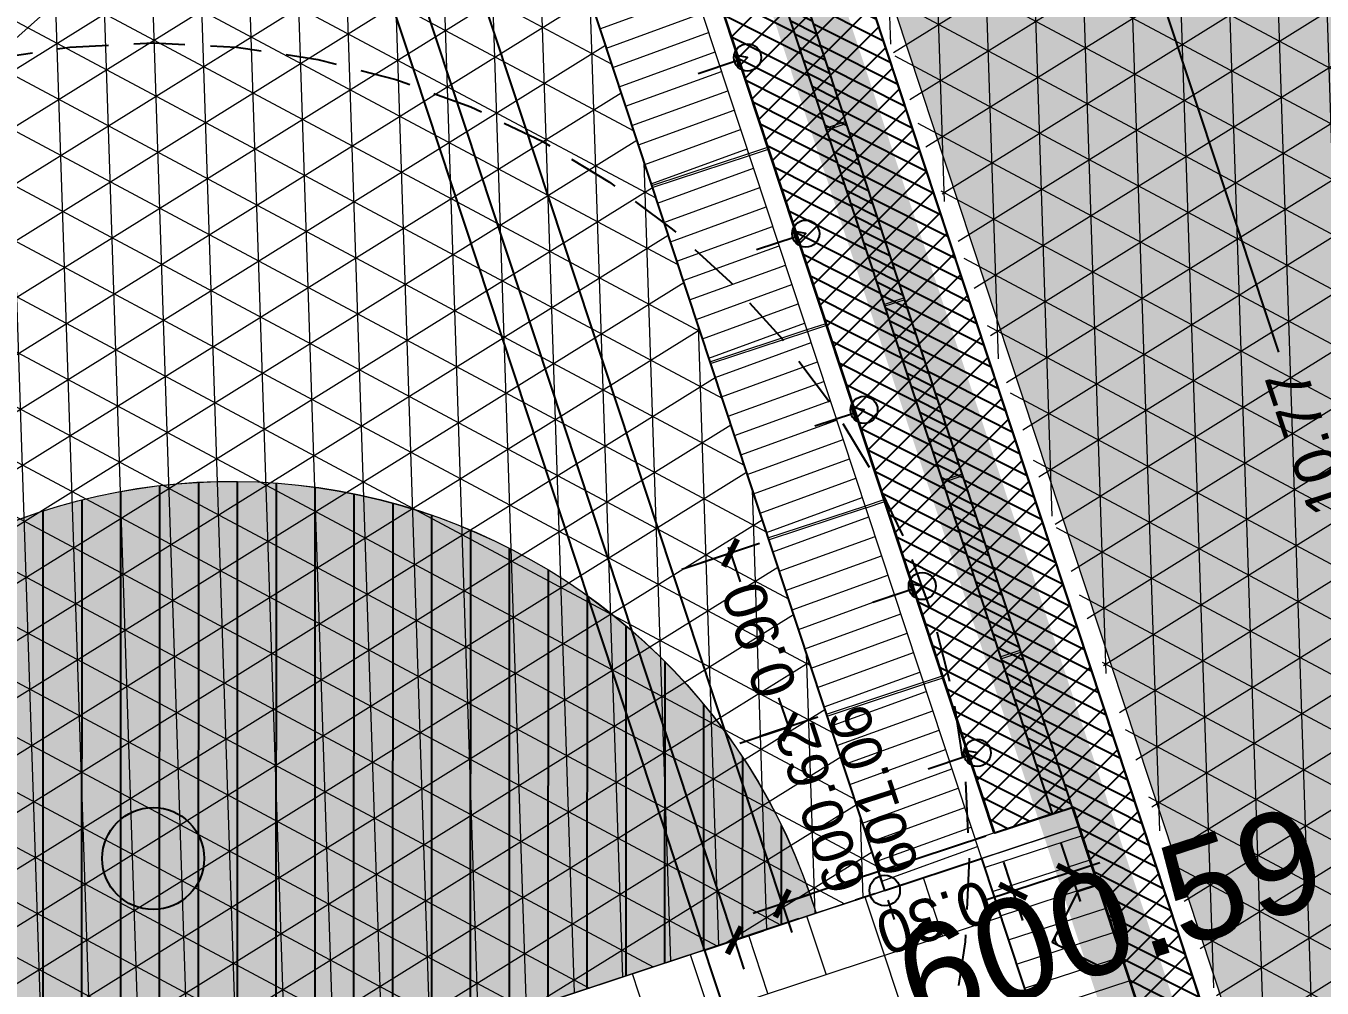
# Model space of a CAD drawing. Header units: metres. Extents: x 678805 to 1359287, y 2747329 to 5497370.
# Drawn here: x 679742.04 to 679748.39, y 2748619.29 to 2748624.01 of the extents above; entities that cross this region are included whole.
import ezdxf
from ezdxf.enums import TextEntityAlignment as Align

# ---------------------------------------------------------------- set-up
doc = ezdxf.new("R2010")
doc.units = ezdxf.units.M
for name, pattern in [('XREF_MON_BUILDINGS$0$DASHEDX2', [1.5, 1, -0.5]), ('XREF_MON_SFT_TREES$0$HIDDEN', [0.375, 0.25, -0.125]), ('XREF_MON_WATERFEATURE$0$DASHEDX2', [1.5, 1, -0.5])]:
    doc.linetypes.add(name, pattern=pattern)
for name, color, linetype in [('00_XREF_MON_HSC_PAVEMENT', 7, 'Continuous'), ('00_XREF_TWQ_BUILDINGS', 7, 'Continuous'), ('00_XREF_TWQ_SFT_TREES', 7, 'Continuous'), ('XREF_MON_BUILDINGS$0$02-L-05 Stair_Levels', 81, 'Continuous'), ('XREF_MON_BUILDINGS$0$COTAUX', 7, 'Continuous'), ('XREF_MON_GENERAL_LAYOUT$0$02-L-Edge Line', 4, 'Continuous'), ('XREF_MON_GENERAL_LAYOUT$0$02-L-Edge Line Stair +10cm', 6, 'Continuous'), ('XREF_MON_HSC_PAVEMENT$0$02-L-Waterfeatures 01', 151, 'Continuous'), ('XREF_MON_HSC_PAVEMENT$0$03-TR-Tree Pit_Green', 74, 'Continuous'), ('XREF_MON_SFT_TREES$0$SL_TREE_CANOPY', 251, 'XREF_MON_SFT_TREES$0$HIDDEN'), ('XREF_MON_SFT_TREES$0$SL_TREE_TRUNK', 251, 'Continuous'), ('XREF_MON_WATERFEATURE$0$00_WF_Return', 150, 'Continuous'), ('XREF_MON_WATERFEATURE$0$00_WF_Supply', 170, 'Continuous'), ('XREF_MON_WATERFEATURE$0$02-L-Waterfeatures 02', 152, 'Continuous'), ('XREF_MON_WATERFEATURE$0$COTAUX', 7, 'Continuous')]:
    doc.layers.add(name, color=color, linetype=linetype)
for name, color, linetype, true_color in [('02-L-Waterfeatures 01', 7, 'Continuous', 0x4da6ff), ('XREF_MON_HSC_PAVEMENT$0$03-TR-Tree Pit_White', 7, 'Continuous', 0xfcfcfc), ('XREF_MON_SFT_TREES$0$SL_TREE_PROSOPIS_CINERARIA', 7, 'Continuous', 0x5f7f00), ('XREF_MON_WATERFEATURE$0$01-TX-Cotes_1-100', 7, 'Continuous', 0x3f5f7f), ('XREF_MON_WATERFEATURE$0$01-TX-Dimensions_1-100', 7, 'Continuous', 0x3f5f7f), ('XREF_MON_WATERFEATURE$0$02-L-Waterfeatures 01', 7, 'Continuous', 0x4da6ff)]:
    doc.layers.add(name, color=color, linetype=linetype, true_color=true_color)
for name, color, linetype, lineweight in [('XREF_MON_BUILDINGS$0$02-L-02 Retaining walls', 4, 'Continuous', 5), ('XREF_MON_BUILDINGS$0$02-L-02 Retaining walls_levels', 21, 'Continuous', 5), ('XREF_MON_GENERAL_LAYOUT$0$02-L-Level Curves 0.25-0.75m', 33, 'Continuous', 5), ('XREF_MON_GENERAL_LAYOUT$0$02-L-Level Curves 1m', 37, 'Continuous', 5), ('XREF_MON_GENERAL_LAYOUT$0$02-L-Material Change', 251, 'Continuous', 5), ('XREF_MON_GENERAL_LAYOUT$0$04-BK-Tree Pit', 6, 'Continuous', 5), ('XREF_MON_HSC_PAVEMENT$0$02-L-B-Flat Bar', 251, 'Continuous', 5), ('XREF_MON_HSC_PAVEMENT$0$04-BK-Tree Pit', 6, 'Continuous', 5)]:
    doc.layers.add(name, color=color, linetype=linetype, lineweight=lineweight)
for name, color, linetype, lineweight, true_color in [('XREF_MON_HSC_PAVEMENT$0$02-L-Joints-Paviment_07_Precast Concrete Blocks 60X40', 7, 'Continuous', 5, 0x999999), ('XREF_MON_HSC_PAVEMENT$0$03-TR-Pavement_05_Precast irregular Concrete Blocks_Open Joint', 7, 'Continuous', 5, 0x82ae7e), ('XREF_MON_HSC_PAVEMENT$0$03-TR-Pavement_07_Precast Concrete Blocks 60X40', 7, 'Continuous', 5, 0x999999), ('XREF_MON_HSC_PAVEMENT$0$03-TR-Pavement_07_Precast irregular Concrete Blocks', 7, 'Continuous', 5, 0xb3b3b3), ('XREF_MON_HSC_PAVEMENT$0$03-TR-Pavement_08_Natural Stone Bleachers', 7, 'Continuous', 5, 0x969696), ('XREF_MON_WATERFEATURE$0$02-L-projecció 2', 7, 'Continuous', 5, 0x636363)]:
    doc.layers.add(name, color=color, linetype=linetype, lineweight=lineweight, true_color=true_color)
doc.layers.get('XREF_MON_SFT_TREES$0$SL_TREE_PROSOPIS_CINERARIA').off()
doc.styles.add('XREF_MON_BUILDINGS$0$E200', font='verdana.ttf', dxfattribs={"height": 0.4})
doc.styles.add('XREF_MON_BUILDINGS$0$Standard', font='arial.ttf')
doc.styles.add('XREF_MON_GENERAL_LAYOUT$0$Standard', font='arial.ttf')
doc.styles.add('XREF_MON_WATERFEATURE$0$Standard', font='arial.ttf')
doc.dimstyles.new('XREF_MON_BUILDINGS$0$E200', dxfattribs={"dimscale": 0.03, "dimtxt": 12, "dimasz": 1, "dimexe": 0.1, "dimexo": 1, "dimgap": 4, "dimtad": 1, "dimzin": 0, "dimdsep": 46, "dimtxsty": 'XREF_MON_BUILDINGS$0$E200', "dimblk1": 'XREF_MON_BUILDINGS$0$LINCOT200', "dimblk2": 'XREF_MON_BUILDINGS$0$LINCOT200', "dimsah": 1, "dimcen": 0.1, "dimdle": 0.1, "dimse1": 1, "dimse2": 1, "dimclrt": 256, "dimadec": 0, "dimazin": 0, "dimtfac": 0.015385, "dimtofl": 0, "dimtmove": 0, "dimatfit": 3, "dimldrblk": 'XREF_MON_BUILDINGS$0$LINCOT200', "dimfxl": 1, "dimtolj": 1, "dimtzin": 0, "dimarcsym": 0})
doc.dimstyles.new('XREF_MON_WATERFEATURE$0$E100', dxfattribs={"dimscale": 0.03, "dimtxt": 7, "dimasz": 0.5, "dimexe": 0.1, "dimexo": 15, "dimgap": 4, "dimtad": 1, "dimzin": 0, "dimdsep": 46, "dimtxsty": 'XREF_MON_WATERFEATURE$0$Standard', "dimblk1": 'XREF_MON_WATERFEATURE$0$LINCOT200', "dimblk2": 'XREF_MON_WATERFEATURE$0$LINCOT200', "dimsah": 1, "dimcen": 0.1, "dimdle": 0.1, "dimclrt": 256, "dimadec": 0, "dimazin": 0, "dimtfac": 0.015385, "dimtofl": 0, "dimtmove": 0, "dimatfit": 3, "dimldrblk": 'XREF_MON_WATERFEATURE$0$LINCOT200', "dimfxl": 1, "dimtolj": 1, "dimtzin": 0, "dimarcsym": 0})
pattern_1 = [(153.27658, (679714.18947, 2748614.033265), (-0.03569367, -0.07089677), [])]

# ---------------------------------------------------------------- blocks, each defined once
blk = doc.blocks.new('XREF_MON_BUILDINGS$0$Cotes Altimetriques')
at = {"linetype": 'XREF_MON_BUILDINGS$0$DASHEDX2', "ltscale": 0.5}
for points in [[(0, -1.5), (0, 1.5)], [(1.5, 0), (-1.5, 0)]]:
    blk.add_lwpolyline(points, dxfattribs=at)
blk.add_circle((0, 0), 0.75)
at = {"ltscale": 0.3, "style": 'XREF_MON_BUILDINGS$0$Standard'}
blk.add_attdef('COTES', text='', height=2, dxfattribs=at).set_placement((0, 3.5), align=Align.MIDDLE)
blk = doc.blocks.new('XREF_MON_BUILDINGS$0$LINCOT200')
for p, q in [((0, -10), (0, 10)), ((0, 0), (10, 0))]:
    blk.add_line(p, q)
at = {"const_width": 1.88}
blk.add_lwpolyline([(3.54, -3.54), (-3.54, 3.54)], dxfattribs=at)
at = {"layer": 'XREF_MON_BUILDINGS$0$COTAUX'}
blk.add_line((0, 0), (-1.25, 0), dxfattribs=at)
blk = doc.blocks.new('*D233')
at = {"layer": 'DEFPOINTS', "color": 0, "transparency": 16777216}
for p in [(679740.5478, 2748640.2149), (679747.6224, 2748618.7983), (679745.7897, 2748618.193)]:
    blk.add_point(p, dxfattribs=at)
at = {"layer": 'XREF_MON_BUILDINGS$0$02-L-02 Retaining walls_levels', "color": 0, "lineweight": -2, "transparency": 16777216}
blk.add_line((679738.7246, 2748639.5811), (679745.7803, 2748618.2215), dxfattribs=at)
at = {"layer": 'XREF_MON_BUILDINGS$0$02-L-02 Retaining walls_levels', "color": 0, "lineweight": -2, "transparency": 16777216, "xscale": 0.03, "yscale": 0.03, "zscale": 0.03}
for p, rotation in [((679738.7152, 2748639.6096), 108.2799329005719), ((679745.7897, 2748618.193), 288.279932900572)]:
    blk.add_blockref('XREF_MON_BUILDINGS$0$LINCOT200', p, dxfattribs=dict(at, rotation=rotation))
at = {"layer": 'XREF_MON_BUILDINGS$0$02-L-02 Retaining walls_levels', "transparency": 16777216, "insert": (679742.5642, 2748629.0043), "char_height": 0.4, "attachment_point": 5, "rotation": 288.27993, "style": 'XREF_MON_BUILDINGS$0$E200'}
blk.add_mtext('\\A1;22.55', dxfattribs=at)
blk = doc.blocks.new('XREF_MON_SFT_TREES$0$Prosopis_cineraria')
at = {"layer": 'XREF_MON_SFT_TREES$0$SL_TREE_TRUNK'}
h = blk.add_hatch(color=256, dxfattribs=at)
h.dxf.hatch_style = 1
edge = h.paths.add_edge_path()
edge.add_arc((0, 0), 0.25, 0, 360)
at = {"layer": 'XREF_MON_SFT_TREES$0$SL_TREE_CANOPY', "linetype": 'XREF_MON_SFT_TREES$0$HIDDEN'}
blk.add_circle((0, 0), 4, dxfattribs=at)
at = {"layer": 'XREF_MON_SFT_TREES$0$SL_TREE_TRUNK'}
blk.add_circle((0, 0), 0.25, dxfattribs=at)
blk = doc.blocks.new('XREF_MON_SFT_TREES')
at = {"layer": 'XREF_MON_SFT_TREES$0$SL_TREE_PROSOPIS_CINERARIA', "rotation": 25.44812939262281}
blk.add_blockref('XREF_MON_SFT_TREES$0$Prosopis_cineraria', (679742.664, 2748619.9238), dxfattribs=at)
blk = doc.blocks.new('XREF_MON_HSC_PAVEMENT$0$Tree Pit 4m CUT_')
at = {"layer": 'XREF_MON_HSC_PAVEMENT$0$03-TR-Tree Pit_Green'}
h = blk.add_hatch(dxfattribs=at)
h.set_pattern_fill('ANSI31', color=256, scale=0.04, angle=-135)
h.set_pattern_definition([(270, (679710.07951, 2748613.50847), (0.127, 2e-17), [])])
edge = h.paths.add_edge_path()
edge.add_line((1.8987, 0.6271), (-1.8987, -0.6271))
edge.add_arc((0.0128, -0.0386), 2, 197.1122, 379.4418)
at = {"layer": 'XREF_MON_HSC_PAVEMENT$0$03-TR-Tree Pit_White'}
h = blk.add_hatch(color=256, dxfattribs=at)
h.dxf.hatch_style = 1
edge = h.paths.add_edge_path()
edge.add_line((1.8987, 0.6271), (-1.8987, -0.6271))
edge.add_arc((0.0128, -0.0386), 2, 197.1122, 379.4418)
blk.add_lwpolyline([(-1.8987, -0.6271), (1.8987, 0.6271, -1.02054)], format="xyb", close=True)
blk = doc.blocks.new('*U500')
at = {"layer": 'XREF_MON_HSC_PAVEMENT$0$02-L-Joints-Paviment_07_Precast Concrete Blocks 60X40'}
blk.add_lwpolyline([(0, 0), (0.0005, -0.6)], dxfattribs=at)
blk = doc.blocks.new('*U501')
at = {"layer": 'XREF_MON_HSC_PAVEMENT$0$02-L-Joints-Paviment_07_Precast Concrete Blocks 60X40', "color": 0, "linetype": 'ByBlock', "lineweight": -2, "transparency": 16777216, "rotation": 198.2785745194969}
for p in [(679747.0069, 2748619.069), (679746.4365, 2748618.8806)]:
    blk.add_blockref('*U500', p, dxfattribs=at)
blk = doc.blocks.new('*U502')
at = {"layer": 'XREF_MON_HSC_PAVEMENT$0$02-L-Joints-Paviment_07_Precast Concrete Blocks 60X40'}
blk.add_lwpolyline([(0.0005, -0.6), (0.0005, -0.9)], dxfattribs=at)
blk = doc.blocks.new('*U503')
at = {"layer": 'XREF_MON_HSC_PAVEMENT$0$02-L-Joints-Paviment_07_Precast Concrete Blocks 60X40', "color": 0, "linetype": 'ByBlock', "lineweight": -2, "transparency": 16777216, "rotation": 198.2785745194969}
for p in [(679747.0069, 2748619.069), (679746.7216, 2748618.9748), (679746.4364, 2748618.8806), (679746.1512, 2748618.7864), (679745.8659, 2748618.6922), (679745.5807, 2748618.5979), (679745.2954, 2748618.5037)]:
    blk.add_blockref('*U502', p, dxfattribs=at)
blk = doc.blocks.new('XREF_MON_HSC_PAVEMENT')
at = {"layer": 'XREF_MON_HSC_PAVEMENT$0$02-L-Waterfeatures 01'}
h = blk.add_hatch(dxfattribs=at)
h.set_pattern_fill('ANSI31', color=256, scale=0.03)
h.set_pattern_definition([(45, (0, 0), (-0.067351920908, 0.067351920908), [])])
h.paths.add_polyline_path([(679746.7887, 2748620.048), (679747.1727, 2748620.1748), (679748.438, 2748616.3296), (679748.7228, 2748616.4236), (679741.6168, 2748637.9352), (679741.237, 2748637.8097), (679740.9525, 2748637.7158)])
at = {"layer": 'XREF_MON_HSC_PAVEMENT$0$03-TR-Pavement_05_Precast irregular Concrete Blocks_Open Joint'}
h = blk.add_hatch(dxfattribs=at)
h.set_pattern_fill('SWAMP', color=256, scale=0.01)
h.set_pattern_definition([(0, (0, 0), (0.127, 0.219970452362), [0.03175, -0.22225]), (90, (0.01588, 0), (-0.127, 0.219970452362), [0.015875, -0.424065904724]), (90, (0.01984, 0), (-0.127, 0.219970452362), [0.0127, -0.427240904724]), (90, (0.0119, 0), (-0.127, 0.219970452362), [0.0127, -0.427240904724]), (60, (0.02381, 0), (-0.126999999827, 0.219970452462), [0.01016, -0.24384]), (120, (0.00794, 0), (-0.253999999827, 1e-10), [0.01016, -0.24384])])
edge = h.paths.add_edge_path()
edge.add_line((679748.4252, 2748617.6432), (679753.8461, 2748619.433))
edge.add_line((679753.8461, 2748619.433), (679740.8972, 2748640.4324))
edge.add_line((679740.8972, 2748640.4324), (679748.4252, 2748617.6432))
edge.add_line((679748.4252, 2748617.6432), (679753.8461, 2748619.433))
at = {"layer": 'XREF_MON_HSC_PAVEMENT$0$03-TR-Pavement_07_Precast Concrete Blocks 60X40'}
h = blk.add_hatch(dxfattribs=at)
h.set_pattern_fill('ANSI31', color=256, scale=0.0315, angle=335)
h.set_pattern_definition([(20, (-15.58567, -5.14957), (-0.0342062895844, 0.0939810082364), [])])
h.paths.add_polyline_path([(679739.5775, 2748639.9643), (679740.451, 2748640.5081), (679741.3324, 2748637.8412), (679740.8574, 2748637.6843), (679746.7242, 2748619.9235), (679746.2498, 2748619.7668)])
at = {"layer": 'XREF_MON_HSC_PAVEMENT$0$03-TR-Pavement_07_Precast irregular Concrete Blocks', "linetype": 'Continuous'}
h = blk.add_hatch(dxfattribs=at)
h.set_pattern_fill('NET3', color=256, scale=0.075, angle=91.9)
h.set_pattern_definition([(91.9, (0, 0), (-0.237994082671, -0.007895076854), []), (151.9, (0, 0), (-0.112159704215, -0.21005645997), []), (211.9, (0, 0), (0.125834378456, -0.202161383117), [])])
h.paths.add_polyline_path([(679756.3185, 2748633.486), (679750.4338, 2748629.8233), (679745.3431, 2748626.6548), (679748.4252, 2748617.6432), (679762.6826, 2748622.3504), (679755.1841, 2748645.0511), (679755.1631, 2748645.1139), (679755.6873, 2748645.4401), (679756.0367, 2748645.6576), (679758.2689, 2748647.047), (679752.0883, 2748656.977), (679747.8643, 2748659.0927)])
h = blk.add_hatch(dxfattribs=at)
h.set_pattern_fill('NET3', color=256, scale=0.075, angle=91.9)
h.set_pattern_definition([(91.9, (679740.45094, 2748640.508), (-0.237994, -0.007895), []), (151.9, (679740.45094, 2748640.508), (-0.1121597, -0.2100565), []), (211.9, (679740.45094, 2748640.508), (0.1258344, -0.2021614), [])])
h.paths.add_polyline_path([(679736.5033, 2748651.8271), (679732.2724, 2748653.9449), (679740.7264, 2748628.339), (679734.839, 2748624.6793), (679729.8386, 2748621.5615), (679731.987, 2748615.0577), (679746.2501, 2748619.7669), (679739.5775, 2748639.9643), (679740.1016, 2748640.2906), (679740.4509, 2748640.508), (679742.6831, 2748641.8973), (679742.8417, 2748641.6427), (679742.8417, 2748641.6427)])
at = {"layer": 'XREF_MON_HSC_PAVEMENT$0$03-TR-Pavement_08_Natural Stone Bleachers', "ltscale": 0.3}
h = blk.add_hatch(dxfattribs=at)
h.set_pattern_fill('ANSI31', color=256, scale=0.0393, angle=153)
h.set_pattern_definition([(198, (0, 0), (0.0385583680156, -0.118670454462), [])])
h.paths.add_polyline_path([(679699.013, 2748608.9055), (679702.399, 2748598.6491), (679764.7655, 2748619.2471), (679763.6358, 2748622.6653), (679763.1574, 2748622.5073), (679763.4397, 2748621.6526), (679748.6126, 2748616.7573), (679748.7228, 2748616.4236), (679748.4379, 2748616.3296), (679747.2034, 2748620.0817), (679746.7242, 2748619.9235), (679747.008, 2748619.0643), (679732.1804, 2748614.1718), (679732.3135, 2748613.7423), (679732.0272, 2748613.6478), (679730.757, 2748617.4975), (679730.286, 2748617.3379), (679730.5682, 2748616.4833), (679715.7333, 2748611.5856), (679715.8756, 2748611.1569), (679715.5893, 2748611.0624), (679714.3203, 2748614.9084), (679713.8477, 2748614.7524), (679714.128, 2748613.8971)])
at = {"layer": 'XREF_MON_HSC_PAVEMENT$0$02-L-B-Flat Bar'}
blk.add_lwpolyline([(679747.1989, 2748620.0802), (679731.8922, 2748615.0264)], dxfattribs=at)
at = {"layer": 'XREF_MON_HSC_PAVEMENT$0$02-L-Waterfeatures 01'}
blk.add_lwpolyline([(679741.237, 2748637.8097), (679741.6168, 2748637.9352), (679748.7228, 2748616.4236), (679748.438, 2748616.3296), (679747.1727, 2748620.1748), (679746.7887, 2748620.048), (679740.9525, 2748637.7158), (679741.237, 2748637.8097)], dxfattribs=at)
at = {"layer": 'XREF_MON_HSC_PAVEMENT$0$02-L-Joints-Paviment_07_Precast Concrete Blocks 60X40'}
for name in ['*U503', '*U501']:
    blk.add_blockref(name, (0, 0), dxfattribs=at)
at = {"layer": 'XREF_MON_HSC_PAVEMENT$0$04-BK-Tree Pit', "xscale": 1.5, "yscale": 1.5, "zscale": 1.5, "rotation": 180}
blk.add_blockref('XREF_MON_HSC_PAVEMENT$0$Tree Pit 4m CUT_', (679743.0654, 2748618.7155), dxfattribs=at)
blk = doc.blocks.new('XREF_MON_GENERAL_LAYOUT$0$Tree Pit 4m CUT_')
blk.add_lwpolyline([(-1.8987, -0.6271), (1.8987, 0.6271, -1.02054)], format="xyb", close=True)
blk = doc.blocks.new('XREF_MON_GENERAL_LAYOUT')
at = {"layer": 'XREF_MON_GENERAL_LAYOUT$0$02-L-Edge Line', "ltscale": 0.3}
for points in [[(679740.451, 2748640.5081), (679748.4692, 2748616.2346)], [(679746.7242, 2748619.9235), (679747.9945, 2748616.0778)]]:
    blk.add_lwpolyline(points, dxfattribs=at)
at = {"layer": 'XREF_MON_GENERAL_LAYOUT$0$02-L-Edge Line Stair +10cm'}
for points in [[(679740.8099, 2748640.3781), (679748.7541, 2748616.3287)], [(679739.5775, 2748639.9643), (679746.2492, 2748619.7667)], [(679747.0726, 2748620.1439), (679741.237, 2748637.8097)], [(679740.9518, 2748637.7155), (679746.7845, 2748620.0487)], [(679746.7875, 2748620.0497), (679747.0726, 2748620.1439)], [(679746.2492, 2748619.7667), (679746.7242, 2748619.9235)]]:
    blk.add_lwpolyline(points, dxfattribs=at)
at = {"layer": 'XREF_MON_GENERAL_LAYOUT$0$02-L-Level Curves 0.25-0.75m', "ltscale": 0.3}
blk.add_lwpolyline([(679691.524, 2748679.8665), (679733.0002, 2748677.5087), (679732.6101, 2748667.5501), (679736.1657, 2748664.9533), (679733.2392, 2748662.3484), (679736.6851, 2748651.9129), (679744.8854, 2748638.7377), (679741.7453, 2748636.5898), (679747.199, 2748620.0802), (679746.2494, 2748619.7667), (679744.2148, 2748625.9258), (679731.6629, 2748614.7533)], dxfattribs=at)
at = {"layer": 'XREF_MON_GENERAL_LAYOUT$0$02-L-Level Curves 1m', "ltscale": 0.3}
blk.add_lwpolyline([(679670.4361, 2748677.7141), (679675.8669, 2748679.0434), (679728.941, 2748676.1684), (679728.5407, 2748666.207), (679733.52, 2748661.4979), (679736.6851, 2748651.9129), (679743.2341, 2748641.3908), (679740.7261, 2748639.6752), (679747.199, 2748620.0802), (679746.2494, 2748619.7667), (679740.4935, 2748637.1913), (679731.8439, 2748629.4923), (679733.97, 2748626.0764), (679729.037, 2748622.7068)], dxfattribs=at)
at = {"layer": 'XREF_MON_GENERAL_LAYOUT$0$02-L-Material Change', "ltscale": 0.3}
for points in [[(679740.8972, 2748640.4324), (679748.8491, 2748616.3601)], [(679740.0142, 2748640.2362), (679746.7242, 2748619.9235)], [(679747.0726, 2748620.1439), (679747.1673, 2748620.1752)], [(679746.7242, 2748619.9235), (679747.1989, 2748620.0802)], [(679746.7875, 2748620.0497), (679746.6928, 2748620.0184)], [(679731.8922, 2748615.0264), (679746.2494, 2748619.7667)], [(679731.9863, 2748614.7415), (679746.8183, 2748619.6386)]]:
    blk.add_lwpolyline(points, dxfattribs=at)
at = {"layer": 'XREF_MON_GENERAL_LAYOUT$0$04-BK-Tree Pit', "xscale": 1.499819655897476, "yscale": 1.499819655897476, "zscale": 1.499819655897476, "rotation": 180}
blk.add_blockref('XREF_MON_GENERAL_LAYOUT$0$Tree Pit 4m CUT_', (679743.0654, 2748618.7155), dxfattribs=at)
at = {"style": 'XREF_MON_GENERAL_LAYOUT$0$Standard'}
for tag, rotation, p in [('604,00', 330.26429, (679905.7703, 2748776.5578)), ('603,00', 330.26429, (679901.8609, 2748753.4772)), ('600,00', 133.82598, (679944.5968, 2748745.1526)), ('602,00', 330.26429, (679883.3192, 2748738.7269)), ('601,00', 117.89057, (679920.972, 2748732.8701)), ('601,00', 330.26429, (679864.7775, 2748723.9765)), ('600,00', 40.88332, (679777.4054, 2748705.4436, 1.17)), ('602,00', 330.26429, (679941.2749, 2748705.483)), ('601,00', 40.88332, (679701.7984, 2748703.8886, 1.17)), ('598,00', 62.09101, (679810.2666, 2748702.6187)), ('600,00', 330.26429, (679877.7815, 2748691.1312)), ('600,00', 19.55109, (679920.4438, 2748685.4955)), ('601,00', 330.26429, (679934.8129, 2748683.8036)), ('599,00', 330.26429, (679854.5671, 2748679.0611)), ('600,00', 88.39282, (679743.9135, 2748675.5716)), ('599,00', 20.60862, (679924.2599, 2748675.2164)), ('601,00', 88.39282, (679728.0346, 2748671.3178, -2)), ('602,00', 88.39282, (679711.8258, 2748665.9661, -1)), ('603,00', 88.39282, (679695.6151, 2748660.611)), ('599,00', 40.88332, (679788.8073, 2748655.8292, 1.17)), ('601,00', 40.88332, (679627.6123, 2748644.6026, 1.17)), ('603,00', 41.70581, (679702.4989, 2748628.4844, 1.17)), ('600,00', 40.88332, (679645.925, 2748597.9261, 1.17)), ('599,00', 34.22768, (679673.5744, 2748555.136, 5.34))]:
    blk.add_attdef(tag, text='', height=1, rotation=rotation, dxfattribs=at).set_placement(p, align=Align.MIDDLE)
at = {"ltscale": 0.3, "style": 'XREF_MON_GENERAL_LAYOUT$0$Standard'}
for tag, rotation, p in [('603,50', 330.26429, (679911.5006, 2748760.5702)), ('602,50', 330.26429, (679892.8647, 2748745.8464)), ('600,50', 133.82598, (679933.0483, 2748738.7294)), ('601,50', 330.26429, (679873.5807, 2748731.6715)), ('601,50', 101.28567, (679909.522, 2748726.9453)), ('602,50', 330.26429, (679948.6249, 2748713.8598)), ('600,50', 39.60595, (679743.2426, 2748706.9713)), ('600,50', 330.26429, (679880.266, 2748702.726)), ('600,50', 17.35374, (679917.6151, 2748690.5539)), ('599,50', 330.26429, (679867.1975, 2748684.7162)), ('599,50', 18.89439, (679921.7104, 2748680.5784)), ('599,50', 39.60595, (679778.9915, 2748677.2412)), ('600,50', 88.39282, (679735.9249, 2748673.5861)), ('601,50', 88.39282, (679719.9063, 2748668.581)), ('602,50', 88.39282, (679703.4738, 2748663.4518)), ('598,50', 330.26429, (679861.7651, 2748662.3968)), ('601,50', 39.60595, (679610.5133, 2748662.0612)), ('600,00', 41.70581, (679752.3076, 2748637.6854)), ('601,00', 41.70581, (679736.0441, 2748634.5376)), ('599,00', 35.08346, (679763.0433, 2748634.415, 1.17)), ('602,00', 41.70581, (679720.1743, 2748633.0959, 1.17)), ('600,00', 35.08346, (679747.0628, 2748629.9031, 1.17)), ('601,00', 35.08346, (679731.2456, 2748625.2389, 1.17)), ('600,50', 39.60595, (679636.9197, 2748621.3387)), ('602,00', 35.08346, (679715.3998, 2748620.6394, 1.17)), ('599,50', 28.7604, (679659.4816, 2748574.3233))]:
    blk.add_attdef(tag, text='', height=1, rotation=rotation, dxfattribs=at).set_placement(p, align=Align.MIDDLE)
blk = doc.blocks.new('*U600')
at = {"linetype": 'XREF_MON_WATERFEATURE$0$DASHEDX2', "ltscale": 0.5}
for points in [[(0, -1.5), (0, 1.5)], [(1.5, 0), (-1.5, 0)]]:
    blk.add_lwpolyline(points, dxfattribs=at)
blk.add_circle((0, 0), 0.75)
at = {"ltscale": 0.3, "style": 'XREF_MON_WATERFEATURE$0$Standard'}
blk.add_attdef('COTES', text='', height=2, dxfattribs=at).set_placement((4.812, 1.751), align=Align.MIDDLE)
blk = doc.blocks.new('*U601')
at = {"linetype": 'XREF_MON_WATERFEATURE$0$DASHEDX2', "ltscale": 0.5}
for points in [[(0, -1.5), (0, 1.5)], [(1.5, 0), (-1.5, 0)]]:
    blk.add_lwpolyline(points, dxfattribs=at)
blk.add_circle((0, 0), 0.75)
at = {"ltscale": 0.3, "style": 'XREF_MON_WATERFEATURE$0$Standard'}
blk.add_attdef('COTES', text='', height=2, dxfattribs=at).set_placement((4.822, -0.999), align=Align.MIDDLE)
blk = doc.blocks.new('XREF_MON_WATERFEATURE$0$LINCOT200')
for p, q in [((0, -10), (0, 10)), ((0, 0), (10, 0))]:
    blk.add_line(p, q)
at = {"const_width": 1.88}
blk.add_lwpolyline([(3.54, -3.54), (-3.54, 3.54)], dxfattribs=at)
at = {"layer": 'XREF_MON_WATERFEATURE$0$COTAUX'}
blk.add_line((0, 0), (-1.25, 0), dxfattribs=at)
blk = doc.blocks.new('*D781')
at = {"layer": 'DEFPOINTS', "color": 0, "transparency": 16777216}
for p in [(679745.3426, 2748626.6542), (679750.0156, 2748616.8508), (679748.7228, 2748616.4237)]:
    blk.add_point(p, dxfattribs=at)
at = {"layer": 'XREF_MON_WATERFEATURE$0$01-TX-Dimensions_1-100', "color": 0, "lineweight": -2, "transparency": 16777216}
for p, q in [((679745.7699, 2748626.7954), (679746.6383, 2748627.0823)), ((679746.6401, 2748627.0671), (679748.1798, 2748622.4071)), ((679750.0109, 2748616.865), (679748.4712, 2748621.5251)), ((679749.1501, 2748616.5648), (679750.0185, 2748616.8517))]:
    blk.add_line(p, q, dxfattribs=at)
at = {"layer": 'XREF_MON_WATERFEATURE$0$01-TX-Dimensions_1-100', "color": 0, "lineweight": -2, "transparency": 16777216, "xscale": 0.015, "yscale": 0.015, "zscale": 0.015}
for p, rotation in [((679746.6354, 2748627.0814), 108.2835136084961), ((679750.0156, 2748616.8508), 288.2835136084961)]:
    blk.add_blockref('XREF_MON_WATERFEATURE$0$LINCOT200', p, dxfattribs=dict(at, rotation=rotation))
at = {"layer": 'XREF_MON_WATERFEATURE$0$01-TX-Dimensions_1-100', "transparency": 16777216, "insert": (679748.3255, 2748621.9661), "char_height": 0.21, "attachment_point": 5, "rotation": 108.28351, "style": 'XREF_MON_WATERFEATURE$0$Standard'}
blk.add_mtext('\\A1;10.77', dxfattribs=at)
blk = doc.blocks.new('*D782')
at = {"layer": 'DEFPOINTS', "color": 0, "transparency": 16777216}
for p in [(679739.5771, 2748639.9654), (679738.8346, 2748639.7199), (679746.255, 2748619.7686)]:
    blk.add_point(p, dxfattribs=at)
at = {"layer": 'XREF_MON_WATERFEATURE$0$01-TX-Dimensions_1-100', "color": 0, "lineweight": -2, "transparency": 16777216}
for p, q in [((679739.1499, 2748639.8241), (679738.8317, 2748639.7189)), ((679738.8393, 2748639.7056), (679742.4497, 2748628.7861)), ((679745.5078, 2748619.5373), (679742.7487, 2748627.882)), ((679745.8278, 2748619.6273), (679745.5096, 2748619.5221))]:
    blk.add_line(p, q, dxfattribs=at)
at = {"layer": 'XREF_MON_WATERFEATURE$0$01-TX-Dimensions_1-100', "color": 0, "lineweight": -2, "transparency": 16777216, "xscale": 0.015, "yscale": 0.015, "zscale": 0.015}
for p, rotation in [((679738.8346, 2748639.7199), 108.2960533484948), ((679745.5125, 2748619.5231), 288.2960533484948)]:
    blk.add_blockref('XREF_MON_WATERFEATURE$0$LINCOT200', p, dxfattribs=dict(at, rotation=rotation))
at = {"layer": 'XREF_MON_WATERFEATURE$0$01-TX-Dimensions_1-100', "transparency": 16777216, "insert": (679742.5992, 2748628.334), "char_height": 0.21, "attachment_point": 5, "rotation": 108.29605, "style": 'XREF_MON_WATERFEATURE$0$Standard'}
blk.add_mtext('\\A1;21.27', dxfattribs=at)
blk = doc.blocks.new('*D783')
at = {"layer": 'DEFPOINTS', "color": 0, "transparency": 16777216}
for p in [(679741.3321, 2748637.8419), (679739.9068, 2748637.3707), (679747.1727, 2748620.1748)]:
    blk.add_point(p, dxfattribs=at)
at = {"layer": 'XREF_MON_WATERFEATURE$0$01-TX-Dimensions_1-100', "color": 0, "lineweight": -2, "transparency": 16777216}
for p, q in [((679740.9049, 2748637.7007), (679739.9039, 2748637.3697)), ((679739.9115, 2748637.3564), (679743.1056, 2748627.6944)), ((679745.7426, 2748619.7179), (679743.3845, 2748626.851)), ((679746.7454, 2748620.0336), (679745.7445, 2748619.7027))]:
    blk.add_line(p, q, dxfattribs=at)
at = {"layer": 'XREF_MON_WATERFEATURE$0$01-TX-Dimensions_1-100', "color": 0, "lineweight": -2, "transparency": 16777216, "xscale": 0.015, "yscale": 0.015, "zscale": 0.015}
for p, rotation in [((679739.9068, 2748637.3707), 108.293398092567), ((679745.7473, 2748619.7036), 288.293398092567)]:
    blk.add_blockref('XREF_MON_WATERFEATURE$0$LINCOT200', p, dxfattribs=dict(at, rotation=rotation))
at = {"layer": 'XREF_MON_WATERFEATURE$0$01-TX-Dimensions_1-100', "transparency": 16777216, "insert": (679743.2451, 2748627.2727), "char_height": 0.21, "attachment_point": 5, "rotation": 108.2934, "style": 'XREF_MON_WATERFEATURE$0$Standard'}
blk.add_mtext('\\A1;18.61', dxfattribs=at)
blk = doc.blocks.new('*D785')
at = {"layer": 'DEFPOINTS', "color": 0, "transparency": 16777216}
for p in [(679747.0688, 2748620.1402), (679746.7852, 2748620.0468), (679746.8784, 2748619.7637)]:
    blk.add_point(p, dxfattribs=at)
at = {"layer": 'XREF_MON_WATERFEATURE$0$01-TX-Dimensions_1-100', "color": 0, "lineweight": -2, "transparency": 16777216}
for p, q in [((679747.1478, 2748619.8524), (679746.8926, 2748619.7684)), ((679747.2095, 2748619.7128), (679747.1629, 2748619.8543)), ((679746.8784, 2748619.7637), (679746.8641, 2748619.759)), ((679746.9259, 2748619.6194), (679746.8793, 2748619.7609))]:
    blk.add_line(p, q, dxfattribs=at)
at = {"layer": 'XREF_MON_WATERFEATURE$0$01-TX-Dimensions_1-100', "color": 0, "lineweight": -2, "transparency": 16777216, "xscale": 0.015, "yscale": 0.015, "zscale": 0.015}
for p, rotation in [((679747.162, 2748619.8571), 18.2277937737979), ((679746.8784, 2748619.7637), 198.2277937737979)]:
    blk.add_blockref('XREF_MON_WATERFEATURE$0$LINCOT200', p, dxfattribs=dict(at, rotation=rotation))
at = {"layer": 'XREF_MON_WATERFEATURE$0$01-TX-Dimensions_1-100', "transparency": 16777216, "insert": (679746.4914, 2748619.6363), "char_height": 0.21, "attachment_point": 5, "rotation": 198.22779, "style": 'XREF_MON_WATERFEATURE$0$Standard'}
blk.add_mtext('\\A1;0.30', dxfattribs=at)
blk = doc.blocks.new('*D788')
at = {"layer": 'DEFPOINTS', "color": 0, "transparency": 16777216}
for p in [(679745.6816, 2748621.4854), (679745.4937, 2748621.4226), (679745.9667, 2748620.6317)]:
    blk.add_point(p, dxfattribs=at)
at = {"layer": 'XREF_MON_WATERFEATURE$0$01-TX-Dimensions_1-100', "color": 0, "lineweight": -2, "transparency": 16777216}
for p, q in [((679745.2548, 2748621.3428), (679745.4909, 2748621.4217)), ((679745.489, 2748621.4368), (679745.4842, 2748621.4511)), ((679745.5399, 2748620.4892), (679745.776, 2748620.568)), ((679745.7836, 2748620.5547), (679745.7883, 2748620.5405))]:
    blk.add_line(p, q, dxfattribs=at)
at = {"layer": 'XREF_MON_WATERFEATURE$0$01-TX-Dimensions_1-100', "color": 0, "lineweight": -2, "transparency": 16777216, "xscale": 0.015, "yscale": 0.015, "zscale": 0.015}
for p, rotation in [((679745.4937, 2748621.4226), 288.4681539355352), ((679745.7788, 2748620.569), 108.4681539355351)]:
    blk.add_blockref('XREF_MON_WATERFEATURE$0$LINCOT200', p, dxfattribs=dict(at, rotation=rotation))
at = {"layer": 'XREF_MON_WATERFEATURE$0$01-TX-Dimensions_1-100', "transparency": 16777216, "insert": (679745.6363, 2748620.9958), "char_height": 0.21, "attachment_point": 5, "rotation": 108.46815, "style": 'XREF_MON_WATERFEATURE$0$Standard'}
blk.add_mtext('\\A1;0.90', dxfattribs=at)
blk = doc.blocks.new('XREF_MON_WATERFEATURE$0$WF_R_Overflow')
at = {"layer": 'XREF_MON_WATERFEATURE$0$00_WF_Return'}
blk.add_lwpolyline([(0.3, 0), (0.1, -0.2), (0, -0.2), (0, 0.2), (0.1, 0.2)], close=True, dxfattribs=at)
blk.add_circle((0.2434, 0), 0.04, dxfattribs=at)
blk = doc.blocks.new('XREF_MON_WATERFEATURE$0$WF_S_Nozzle')
at = {"layer": 'XREF_MON_WATERFEATURE$0$00_WF_Supply'}
blk.add_lwpolyline([(0, 0), (-0.2, 0)], dxfattribs=at)
blk.add_lwpolyline([(0, 0.03), (0, -0.03), (0.0546, 0)], close=True, dxfattribs=at)
blk.add_circle((0.0546, 0), 0.0666, dxfattribs=at)
blk = doc.blocks.new('XREF_MON_BUILDINGS')
at = {"layer": 'XREF_MON_BUILDINGS$0$02-L-02 Retaining walls', "ltscale": 0.3, "const_width": 0.35}
blk.add_lwpolyline([(679748.3295, 2748616.6578), (679740.548, 2748640.2144)], dxfattribs=at)
at = {"layer": 'XREF_MON_BUILDINGS$0$02-L-02 Retaining walls_levels', "xscale": 0.2499999999999999, "yscale": 0.2499999999999999, "zscale": 0.2499999999999999, "rotation": 18}
blk.add_blockref('XREF_MON_BUILDINGS$0$Cotes Altimetriques', (679747.6224, 2748618.7983), dxfattribs=at).add_auto_attribs({'COTES': '600.59'})
at = {"layer": 'XREF_MON_BUILDINGS$0$02-L-05 Stair_Levels', "ltscale": 0.3, "xscale": 0.2499999999999999, "yscale": 0.2499999999999999, "zscale": 0.2499999999999999, "rotation": 18}
blk.add_blockref('XREF_MON_BUILDINGS$0$Cotes Altimetriques', (679747.6224, 2748618.7983), dxfattribs=at).add_auto_attribs({'COTES': '600.59'})
at = {"layer": 'XREF_MON_BUILDINGS$0$02-L-02 Retaining walls_levels'}
dim = blk.add_aligned_dim(p1=(679740.5478, 2748640.2149), p2=(679747.6224, 2748618.7983), distance=-1.93, dimstyle='XREF_MON_BUILDINGS$0$E200', dxfattribs=at)
dim.commit()
dim.dimension.update_dxf_attribs({"geometry": '*D233', "text_midpoint": (679742.5642, 2748629.0043)})
blk = doc.blocks.new('XREF_MON_WATERFEATURE')
at = {"layer": 'XREF_MON_WATERFEATURE$0$02-L-Waterfeatures 01'}
h = blk.add_hatch(dxfattribs=at)
h.set_pattern_fill('ANSI31', color=256, scale=0.025)
h.set_pattern_definition(pattern_1)
h.paths.add_polyline_path([(679741.332, 2748637.8411), (679741.6166, 2748637.9359), (679749.4591, 2748614.1894), (679749.1747, 2748614.098)])
h = blk.add_hatch(dxfattribs=at)
h.set_pattern_fill('ANSI31', color=256, scale=0.025)
h.set_pattern_definition(pattern_1)
h.paths.add_polyline_path([(679740.952, 2748637.7156), (679746.7845, 2748620.0487), (679747.0726, 2748620.1439), (679741.237, 2748637.8097)])
at = {"layer": 'XREF_MON_WATERFEATURE$0$02-L-Waterfeatures 02'}
h = blk.add_hatch(dxfattribs=at)
h.set_pattern_fill('ANSI31', color=256, scale=0.015)
h.set_pattern_definition([(153.2765840036, (-2143387.089285, 2532069.681088), (-0.0214162038181, -0.0425380634141), [])])
h.paths.add_polyline_path([(679747.0726, 2748620.1439), (679747.1673, 2748620.1752), (679741.3324, 2748637.8412), (679741.237, 2748637.8097)])
at = {"layer": 'XREF_MON_WATERFEATURE$0$02-L-projecció 2'}
for points in [[(679746.0552, 2748623.536), (679745.9621, 2748623.5053)], [(679746.0584, 2748623.5265), (679745.9652, 2748623.4958)], [(679745.5822, 2748623.3798), (679745.1056, 2748623.2223)], [(679745.5853, 2748623.3703), (679745.1087, 2748623.2128)], [(679745.6754, 2748623.4105), (679745.5822, 2748623.3798)], [(679745.6785, 2748623.4011), (679745.5853, 2748623.3703)], [(679746.3408, 2748622.672), (679746.2477, 2748622.6412)], [(679746.344, 2748622.6625), (679746.2508, 2748622.6317)], [(679745.961, 2748622.5465), (679745.8678, 2748622.5157)], [(679745.9641, 2748622.537), (679745.8709, 2748622.5063)], [(679745.8678, 2748622.5157), (679745.3912, 2748622.3583)], [(679745.8709, 2748622.5063), (679745.3943, 2748622.3488)], [(679746.6249, 2748621.8075), (679746.5331, 2748621.7772)], [(679746.628, 2748621.798), (679746.5362, 2748621.7677)], [(679746.1505, 2748621.6508), (679745.6757, 2748621.4939)], [(679746.245, 2748621.682), (679746.1532, 2748621.6517)], [(679746.2481, 2748621.6725), (679746.1563, 2748621.6422)], [(679746.1536, 2748621.6413), (679745.6788, 2748621.4844)], [(679746.9115, 2748620.9438), (679746.8185, 2748620.9131)], [(679746.9146, 2748620.9343), (679746.8217, 2748620.9036)], [(679746.5316, 2748620.8183), (679746.4386, 2748620.7876)], [(679746.4371, 2748620.7871), (679745.9623, 2748620.6302)], [(679746.4402, 2748620.7776), (679745.9654, 2748620.6208)], [(679746.5347, 2748620.8088), (679746.4418, 2748620.7781)]]:
    blk.add_lwpolyline(points, dxfattribs=at)
at = {"layer": 'XREF_MON_WATERFEATURE$0$00_WF_Supply'}
for name, p, rotation in [('XREF_MON_WATERFEATURE$0$WF_S_Nozzle', (679745.5252, 2748623.8349), 18.27138023310092), ('XREF_MON_WATERFEATURE$0$WF_S_Nozzle', (679745.8109, 2748622.9709), 18.27138023310092), ('XREF_MON_WATERFEATURE$0$WF_S_Nozzle', (679746.0963, 2748622.1068), 18.27138023310092), ('XREF_MON_WATERFEATURE$0$WF_S_Nozzle', (679746.3817, 2748621.2427), 18.27138023310092), ('XREF_MON_WATERFEATURE$0$WF_S_Nozzle', (679746.6517, 2748620.425), 18.27138023310092), ('XREF_MON_WATERFEATURE$0$WF_R_Overflow', (679747.3557, 2748619.6055), 198.2717861488219)]:
    blk.add_blockref(name, p, dxfattribs=dict(at, rotation=rotation))
at = {"layer": 'XREF_MON_WATERFEATURE$0$01-TX-Cotes_1-100', "ltscale": 0.3, "xscale": 0.1, "yscale": 0.1, "zscale": 0.1, "rotation": 108}
for name, values in [('*U601', {'COTES': '601.06'}), ('*U600', {'COTES': '600.62'})]:
    blk.add_blockref(name, (679746.2494, 2748619.7667), dxfattribs=at).add_auto_attribs(values)
at = {"layer": 'XREF_MON_WATERFEATURE$0$01-TX-Dimensions_1-100'}
for base, p1, p2, angle, picture, middle in [((679738.8346, 2748639.7199), (679746.255, 2748619.7686), (679739.5771, 2748639.9654), 108.29605, '*D782', (679742.5992, 2748628.334)), ((679739.9068, 2748637.3707), (679747.1727, 2748620.1748), (679741.3321, 2748637.8419), 108.2934, '*D783', (679743.2451, 2748627.2727))]:
    dim = blk.add_linear_dim(base=base, p1=p1, p2=p2, angle=angle, dimstyle='XREF_MON_WATERFEATURE$0$E100', override={"dimtad": 0}, dxfattribs=at)
    dim.commit()
    dim.dimension.update_dxf_attribs({"geometry": picture, "text_midpoint": middle, "dimtype": 129})
for p1, p2, distance, picture, middle in [((679745.3426, 2748626.6542), (679748.7228, 2748616.4237), 1.3616, '*D781', (679748.3255, 2748621.9661)), ((679745.9667, 2748620.6317), (679745.6816, 2748621.4854), 0.1981, '*D788', (679745.6363, 2748620.9958)), ((679747.0688, 2748620.1402), (679746.7852, 2748620.0468), 0.2981, '*D785', (679746.4914, 2748619.6363))]:
    dim = blk.add_aligned_dim(p1=p1, p2=p2, distance=distance, dimstyle='XREF_MON_WATERFEATURE$0$E100', override={"dimtad": 0}, dxfattribs=at)
    dim.commit()
    dim.dimension.update_dxf_attribs({"geometry": picture, "text_midpoint": middle})

msp = doc.modelspace()

# ---------------------------------------------------------------- block references
at = {"layer": '00_XREF_MON_HSC_PAVEMENT'}
msp.add_blockref('XREF_MON_HSC_PAVEMENT', (0, 0), dxfattribs=at)

# ---------------------------------------------------------------- next in the draw order: block references
at = {"layer": '00_XREF_TWQ_BUILDINGS'}
msp.add_blockref('XREF_MON_BUILDINGS', (0, 0), dxfattribs=at)

# ---------------------------------------------------------------- next in the draw order: block references
msp.add_blockref('XREF_MON_BUILDINGS', (0, 0))

# ---------------------------------------------------------------- next in the draw order: block references
at = {"layer": '00_XREF_TWQ_SFT_TREES'}
msp.add_blockref('XREF_MON_SFT_TREES', (0, 0), dxfattribs=at)
at = {"layer": '02-L-Waterfeatures 01', "color": 18, "true_color": 0x000000}
for name in ['XREF_MON_WATERFEATURE', 'XREF_MON_GENERAL_LAYOUT']:
    msp.add_blockref(name, (0, 0), dxfattribs=at)

doc.saveas('drawing.dxf')
